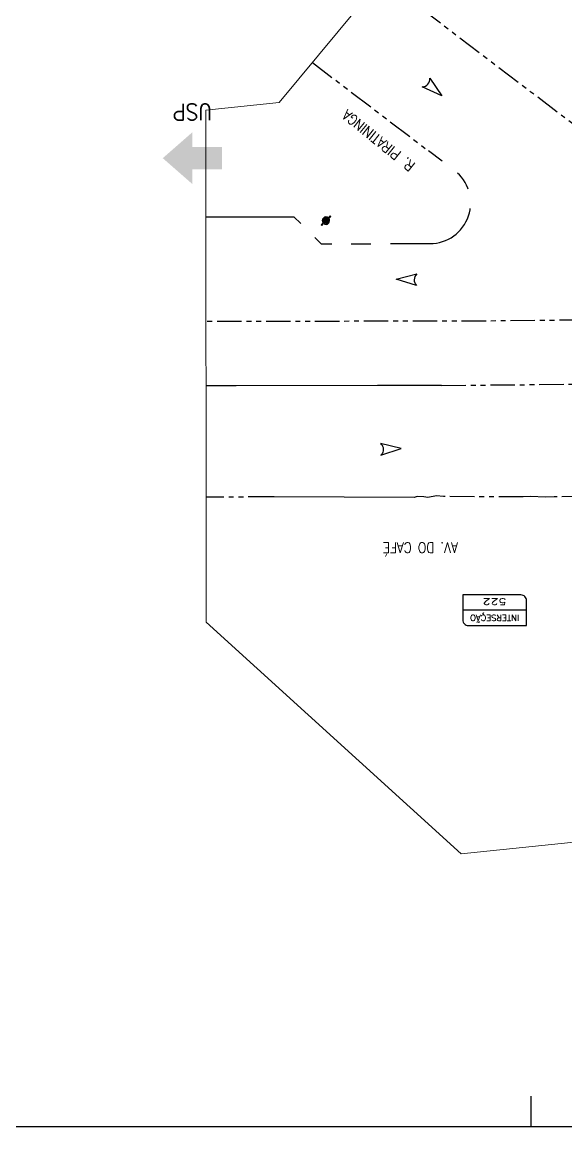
# Model space of a CAD drawing. Extents: x 206651 to 206861, y 7655817 to 7655966.
# Drawn here: x 206702.4 to 206746.5, y 7655817.4 to 7655907.1 of the extents above; entities that cross this region are included whole.
import ezdxf
from ezdxf.enums import TextEntityAlignment as Align

# ---------------------------------------------------------------- set-up
doc = ezdxf.new("R2010")
doc.units = 0
doc.linetypes.add('PHANTOM', pattern=[63.5, 31.75, -6.35, 6.35, -6.35, 6.35, -6.35])
doc.linetypes.add('PHANTOM4', pattern=[15.875, 7.9375, -1.5875, 1.5875, -1.5875, 1.5875, -1.5875])
doc.layers.get('Defpoints').update_dxf_attribs({"color": 253, "lineweight": 0})
for name, color, linetype in [('A-FORMATO', 8, 'Continuous'), ('BAS_0250Logradouro', 1, 'Continuous'), ('BAS_0250MaodeDirecao', 13, 'Continuous'), ('BAS_Guia', 20, 'PHANTOM4'), ('FIS_(E)Poste', 9, 'Continuous'), ('FOLHA', 7, 'Continuous'), ('FRM-P02', 2, 'Continuous'), ('Guia-Linha', 1, 'Continuous'), ('Guia-Projeto', 4, 'PHANTOM'), ('Guia_Rebaixada-Linha', 1, 'PHANTOM4')]:
    doc.layers.add(name, color=color, linetype=linetype)
doc.layers.add('FIS_(C)Guia', color=7, linetype='PHANTOM4', lineweight=25, true_color=0x000000)
doc.styles.add('ARIAL', font='arial.ttf')
doc.styles.add('ROMANC', font='romanc__.ttf')
doc.styles.add('ROMANS', font='romans__.ttf', dxfattribs={"height": 0.85})
doc.styles.add('STYLE3', font='arial.ttf')
doc.styles.add('TZ_PGT_R090', font='romans.shx', dxfattribs={"width": 0.9})
doc.styles.add('TZ_ROMANS', font='romans.shx')
doc.styles.add('TZ_TXT', font='txt.shx')

# ---------------------------------------------------------------- blocks, each defined once
blk = doc.blocks.new('*U225')
blk.add_lwpolyline([(0.005, -0.233), (0.838, 0.002), (0.005, 0.238, -0.424846)], format="xyb", close=True)
blk = doc.blocks.new('Poste_tz')
h = blk.add_hatch(color=255)
edge = h.paths.add_edge_path(flags=0)
edge.add_arc((0, 0), 0.31, 0, 360)
edge = h.paths.add_edge_path(flags=16)
edge.add_arc((0, 0), 0.37, 0, 360)
edge = h.paths.add_edge_path()
edge.add_arc((0, 0), 0.472, 228.0244, 401.4261)
edge.add_line((0.35, 0.31), (0.59, 0.55))
edge.add_line((0.59, 0.55), (0.55, 0.6))
edge.add_line((0.55, 0.6), (0.31, 0.36))
edge.add_arc((0, 0), 0.47, 49.103, 220.3474)
edge.add_line((-0.36, -0.3), (-0.6, -0.54))
edge.add_line((-0.6, -0.54), (-0.55, -0.58))
edge.add_line((-0.55, -0.58), (-0.32, -0.35))
blk.add_lwpolyline([(-0.31, -0.39, 0.891889), (0.39, 0.31), (0.64, 0.55), (0.55, 0.64), (0.31, 0.4, 0.875912), (-0.4, -0.3), (-0.64, -0.54), (-0.55, -0.63)], format="xyb", close=True)
blk.add_circle((0, 0), 0.34)
blk = doc.blocks.new('*E239')
at = {"layer": 'BAS_Guia', "elevation": 8382.56, "flags": 128}
for points in [[(206.96, 301.59), (212.83, 240.68)], [(206.96, 301.59), (208.59, 284.61)], [(170.26, 297.79), (177.32, 234.56)], [(343.16, 53.7), (305.48, 82.34)], [(127.5, 16.52), (173.75, 78.25)], [(320.56, 26.44), (258.16, 73.85)], [(150.48, 0), (200.9, 67.28)]]:
    blk.add_lwpolyline(points, dxfattribs=at)
at = {"layer": 'FIS_(C)Guia', "elevation": 8382.56, "flags": 128}
for points in [[(301.24, 158.53), (301.24, 158.53), (247.3, 158.05), (247.3, 158.05), (220.82, 158), (221.03, 155.81), (221.15, 154.51, 0.389369), (240.47, 137.15), (263.92, 137.4), (289.49, 137.68), (377.69, 137.77)], [(92.82, 135.93), (136, 136.79), (177.1, 136.98), (177.16, 155.53, 0.41802), (175.14, 157.53), (127.25, 156.99)], [(247.78, 82.23, -0.220402), (238.92, 100.38), (238.74, 109.75, 0.411496), (236.72, 111.71), (220.62, 111.54, 0.41087), (212.7, 103.55), (212.69, 92.32, -0.161985), (207.1, 75.55), (200.9, 67.28)]]:
    blk.add_lwpolyline(points, format="xyb", dxfattribs=at)
at = {"layer": 'Guia-Linha', "elevation": 8382.56, "flags": 128}
for points in [[(212.83, 240.68), (214.72, 221.18), (215.96, 214.43), (216.15, 213.27), (216.95, 209.73)], [(105.25, 192.82), (106.22, 192.74), (158.41, 193.79), (162.5, 194.11), (166.93, 195.23), (171.01, 197.18), (174.28, 199.71), (176.63, 203.17), (178.47, 207.44), (179.5, 211.89), (179.49, 214.51), (178.96, 219.84), (177.32, 234.56)], [(235.56, 194.76), (253.73, 194.65), (254.2, 194.55)], [(264.71, 194.7), (267.47, 194.87), (272.38, 194.57), (274.69, 194.73)], [(300.54, 194.64), (302.88, 194.41), (305.68, 194.93), (306.93, 194.7), (309.18, 194.57)], [(309.18, 194.57), (310.11, 194.96), (355.61, 194.71), (356.02, 194.74)], [(0.62, 190.92), (19.13, 191.37), (19.43, 191.24)], [(51.11, 191.75), (68.11, 192.18), (69.06, 192.09)], [(82.03, 192.37), (82.93, 192.34), (86.2, 192.45), (86.83, 192.53)], [(301.24, 158.53), (301.24, 158.53), (322.03, 158.59), (367.88, 158.63), (377.69, 158.63)], [(0.39, 154.69), (50.28, 155.51), (96.75, 156.38)], [(96.75, 156.38), (99.79, 156.43), (127.25, 156.99)]]:
    blk.add_lwpolyline(points, dxfattribs=at)
at = {"layer": 'Guia-Projeto'}
blk.add_line((175.46, 80.74, 12574.88), (173.75, 78.25, 12574.88), dxfattribs=at)
at = {"layer": 'Guia-Projeto', "elevation": 8382.56, "flags": 128}
for points in [[(216.95, 209.73), (217.51, 207.26, 0.348833), (233.01, 194.78), (235.56, 194.76)], [(175.46, 80.74, 0.610139), (158.56, 112.04)], [(377.69, 103.77), (349.13, 103.74), (340.32, 112.53), (304.97, 112.49, 0.717981), (296.99, 88.78), (305.48, 82.34)]]:
    blk.add_lwpolyline(points, format="xyb", dxfattribs=at)
for points in [[(0.27, 134.08), (92.82, 135.93)], [(92.93, 101.92), (124.73, 102.56), (133.35, 111.53), (158.56, 112.04)], [(0.11, 108.87), (67.77, 110.22), (76.74, 101.6), (92.93, 101.92)], [(247.78, 82.23), (258.16, 73.85)]]:
    blk.add_lwpolyline(points, dxfattribs=at)
at = {"layer": 'Guia_Rebaixada-Linha', "elevation": 8382.56, "flags": 128}
for points in [[(254.2, 194.55), (264.71, 194.7)], [(274.69, 194.73), (300.54, 194.64)], [(356.02, 194.74), (377.68, 194.8)], [(19.43, 191.24), (50.68, 191.68)], [(69.06, 192.09), (82.03, 192.37)], [(86.83, 192.53), (92.64, 192.62)], [(92.64, 192.62), (105.25, 192.82), (105.25, 192.82)]]:
    blk.add_lwpolyline(points, dxfattribs=at)
at = {"layer": 'FIS_(E)Poste', "xscale": 2.399999925539998, "yscale": 2.399999925539998, "zscale": 3.999999875899996}
for p in [(215.87, 226.16, 8382.56), (217.25, 211.42, 8382.56), (242.49, 196.91, 8382.56), (84.68, 194.91, 8382.56), (138.36, 103.24, 8382.56), (338.75, 105.03, 8382.56), (170.51, 77.48, 8382.56), (251.18, 77.18, 8382.56)]:
    blk.add_blockref('Poste_tz', p, dxfattribs=at)
blk = doc.blocks.new('PP-XYZ.000-9A00-001_A')
at = {"layer": 'FOLHA', "color": 1}
blk.add_line((471, 584), (471, 594), dxfattribs=at)
blk.add_lwpolyline([(0, 594), (841, 594)], dxfattribs=at)
at = {"layer": 'FOLHA', "color": 2, "const_width": 1}
blk.add_lwpolyline([(831, 584), (25, 584), (25, 10), (831, 10), (831, 584)], dxfattribs=at)
at = {"color": 2, "linetype": 'ByBlock', "lineweight": 0}
for tag, p, style in [('0000/00', (660.13, 145.89), 'ROMANC'), ('LOCAL', (692.24, 145.89), 'ROMANS'), ('DE-0000/00-000-000-000', (781.56, 136.5), 'ROMANC'), ('CREA', (790.19, 125.89), 'ROMANC')]:
    blk.add_attdef(tag, p, '', height=2, dxfattribs=dict(at, style=style))
at = {"color": 2, "linetype": 'ByBlock', "lineweight": 0, "style": 'ROMANS'}
blk.add_attdef('PROJETO', text='', height=3, dxfattribs=at).set_placement((718.82, 137.97), align=Align.MIDDLE_CENTER)
at = {"color": 2, "linetype": 'ByBlock', "lineweight": 0, "style": 'ROMANC'}
blk.add_attdef('RESPONSÁVEL_TÉCNICO', text='', height=2, dxfattribs=at).set_placement((738.09, 126.07), align=Align.TOP_CENTER)
at = {"color": 2, "style": 'ROMANS', "width": 0.9}
for tag, p in [('ASSUNTO1', (658.49, 53.87)), ('ASSUNTO2', (658.49, 50.37)), ('ASSUNTO3', (658.49, 46.87))]:
    blk.add_attdef(tag, text='', height=2, dxfattribs=at).set_placement(p, align=Align.TOP_LEFT)
at = {"color": 2, "style": 'STYLE3'}
blk.add_attdef('FOLHA', text='', height=4, dxfattribs=at).set_placement((815.01, 20.08), align=Align.MIDDLE_CENTER)
at = {"layer": 'A-FORMATO', "color": 2, "lineweight": -3, "style": 'ARIAL'}
for tag, p in [('NDOCUMENTO', (473.43, 36.15)), ('DESCRICAO3', (534.26, 36.15)), ('NDOCUMENTO', (473.43, 30.07)), ('DESCRICAO2', (534.26, 30.07)), ('NDOCUMENTO', (473.43, 23.99)), ('DESCRICAO1', (534.26, 23.99))]:
    blk.add_attdef(tag, p, '', height=2.43, rotation=360, dxfattribs=at)
at = {"layer": 'FRM-P02', "style": 'ROMANS'}
for tag, p in [('28', (661, 218.41)), ('29', (671, 218.41)), ('31', (762, 218.41)), ('32', (774, 218.41)), ('33', (786, 218.41)), ('34', (798, 218.41)), ('35', (810, 218.41)), ('19', (661, 212.71)), ('20', (671, 212.71)), ('22', (762, 212.71)), ('23', (774, 212.71)), ('24', (786, 212.71)), ('25', (798, 212.71)), ('26', (810, 212.71)), ('10', (661, 206.93)), ('11', (671, 207.01)), ('13', (762, 207.01)), ('14', (774, 207.01)), ('15', (786, 207.01)), ('16', (798, 207.01)), ('17', (810, 207.01)), ('1', (661, 201.23)), ('2', (671, 201.23)), ('4', (762.09, 201.23)), ('5', (774.15, 201.23)), ('6', (786.04, 201.23)), ('7', (798.19, 201.23)), ('8', (810.19, 201.23))]:
    blk.add_attdef(tag, text='', height=2, dxfattribs=at).set_placement(p, align=Align.MIDDLE_CENTER)
for tag, p in [('30', (677.61, 217.34)), ('21', (677.61, 211.64)), ('12', (677.61, 205.94)), ('3', (677.61, 200.24))]:
    blk.add_attdef(tag, p, '', height=2, dxfattribs=at)
at = {"layer": 'FRM-P02', "style": 'ROMANS', "width": 0.85, "flags": 1}
blk.add_attdef('00/00/00', text='', height=2, dxfattribs=at).set_placement((823.5, 218.41), align=Align.MIDDLE_CENTER)
at = {"layer": 'FRM-P02', "style": 'ROMANS', "width": 0.85}
for p in [(823.5, 212.71), (823.5, 207.01), (823.5, 201.23)]:
    blk.add_attdef('00/00/00', text='', height=2, dxfattribs=at).set_placement(p, align=Align.MIDDLE_CENTER)
at = {"layer": 'FRM-P02', "style": 'ROMANS', "width": 0.8}
for tag, height, p in [('ESCALA', 2.63, (774.91, 37)), ('DATA', 2.63, (801.74, 36.54)), ('DIRETOR', 1.4, (700.04, 33.97)), ('ENGENHEIRO', 1.4, (683.84, 22.86)), ('ARQUIVO', 1.4, (728.03, 14.96)), ('SETOR', 1.4, (751.65, 14.91)), ('DATA', 1.4, (775.01, 15))]:
    blk.add_attdef(tag, text='', height=height, dxfattribs=at).set_placement(p, align=Align.TOP_LEFT)
blk = doc.blocks.new('Indicacao_localD')
at = {"true_color": 0xa3a3a3}
blk.add_hatch(color=253, dxfattribs=at).paths.add_polyline_path([(0, 23.4), (9.6, 15), (0, 6.6), (0, 11.4), (-9.6, 11.4), (-9.6, 18.6), (0, 18.6)])
at = {"layer": 'Defpoints', "color": 4}
for p in [(0, 0), (9.6, 0)]:
    blk.add_point(p, dxfattribs=at)
at = {"color": 20, "style": 'TZ_PGT_R090', "width": 0.9}
blk.add_attdef('LOCALIND', text='', height=5.25, dxfattribs=at).set_placement((0, 0), align=Align.MIDDLE)
blk = doc.blocks.new('TZ_AEP_CaixaIntersecao')
at = {"color": 1}
blk.add_lwpolyline([(-8.55, -4.95), (10.35, -4.95), (10.35, 3.15, 0.4142136), (8.55, 4.95), (-10.35, 4.95), (-10.35, -3.15, 0.4142136)], format="xyb", close=True, dxfattribs=at)
blk.add_lwpolyline([(-10.35, 0), (10.35, 0)], dxfattribs=at)
at = {"color": 1, "style": 'TZ_ROMANS'}
blk.add_attdef('IT_TEXTO', text='', height=2, dxfattribs=at).set_placement((0, 2.475), align=Align.MIDDLE_CENTER)
at = {"color": 2, "style": 'TZ_TXT', "width": 1.5}
blk.add_attdef('IT_NUM', text='', height=2, dxfattribs=at).set_placement((0, -2.75), align=Align.MIDDLE_CENTER)
blk = doc.blocks.new('522B')
at = {"layer": 'Defpoints'}
blk.add_lwpolyline([(740.62, 505.38), (823.46, 430.07), (823.48, 263.81), (799.72, 261.41), (748.66, 199.81), (600.33, 163.49), (516.81, 215.65), (445.45, 233.49), (446.7, 433.03), (475.15, 439.28), (503.91, 480.89)], close=True, dxfattribs=at)
for name, p in [('PP-XYZ.000-9A00-001_A', (247, 0)), ('*E239', (445.78, 194.7, -8382.56))]:
    blk.add_blockref(name, p)
blk.add_blockref('TZ_AEP_CaixaIntersecao', (729.78, 426.22)).add_auto_attribs({'IT_TEXTO': 'INTERSEÇÃO', 'IT_NUM': '522'})
at = {"color": 249}
ref = blk.add_blockref('Indicacao_localD', (827.91, 264.44), dxfattribs=at)
ref.add_attrib('LOCALIND', 'USP', dxfattribs={"height": 5.25, "style": 'TZ_PGT_R090', "width": 0.9}).set_placement((827.91, 264.44), align=Align.MIDDLE)
at = {"layer": 'BAS_0250MaodeDirecao'}
for p, xscale, yscale, zscale, rotation in [((766.76, 373.97), 7.999999751799968, 7.999999751799968, 7.999999751799968, 181.8094504248502), ((755.05, 318.94), -7.999999751799964, 7.999999751799976, 7.999999751799976, 178.2782151707192), ((752.04, 254.83), -7.999999751799969, 7.999999751799976, 7.999999751799976, 319.5837200599195)]:
    blk.add_blockref('*U225', p, dxfattribs=dict(at, xscale=xscale, yscale=yscale, zscale=zscale, rotation=rotation))
at = {"layer": 'BAS_0250Logradouro', "linetype": 'Continuous', "style": 'TZ_ROMANS', "width": 0.85}
blk.add_text('AV. DO CAFÉ', height=3.4, dxfattribs=at).set_placement((741.69, 404.23))
blk.add_text('R. PIRATININGA', height=3.4, rotation=321.2588, dxfattribs=at).set_placement((755.32, 281.27))

msp = doc.modelspace()

# ---------------------------------------------------------------- block references
at = {"xscale": 0.2500000077644566, "yscale": 0.2500000077644566, "zscale": 0.2500000077644566, "rotation": 179.9999999980856}
msp.add_blockref('522B', (206923.157, 7655965.914), dxfattribs=at)

doc.saveas('drawing.dxf')
